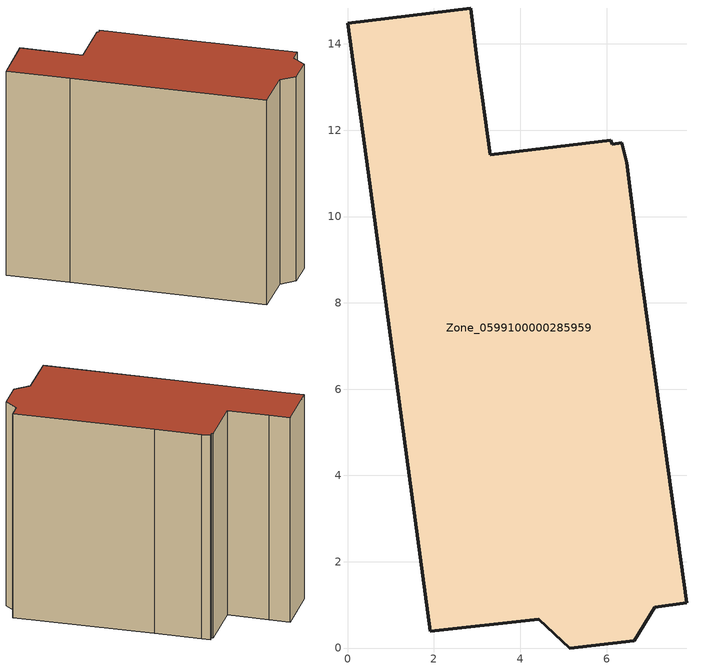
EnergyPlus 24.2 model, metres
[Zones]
Zone_0599100000285959
 floor ground (C_G): 6.46,11.24 6.79,8.69 7.86,1.05 7.11,0.95 6.64,0.17 5.14,0 4.43,0.67 1.91,0.39 0.48,11.03 0,14.48 2.85,14.83 2.99,13.68 3.3,11.43 6.1,11.77 6.14,11.68 6.36,11.71 z0
 wall outside (C_F): 6.79,8.69 6.46,11.24 6.36,11.71 6.14,11.68 6.1,11.77 3.3,11.43 2.99,13.68 2.85,14.83 0,14.48 0.48,11.03 1.91,0.39 4.43,0.67 5.14,0 6.64,0.17 7.11,0.95 7.86,1.05 6.79,8.69 z0:12.04
 roof outside (C_R): 6.1,11.77 3.3,11.43 2.99,13.68 2.85,14.83 0,14.48 0.48,11.03 1.91,0.39 4.43,0.67 5.14,0 6.64,0.17 7.11,0.95 7.86,1.05 6.79,8.69 6.46,11.24 6.36,11.71 6.14,11.68 z12.04
[BUILDING]
Pand.0599100000285959: North Axis=0; Terrain=City; Loads Convergence Tolerance Value=0.04; Temperature Convergence Tolerance Value=0.4; Solar Distribution=FullExterior; Maximum Number of Warmup Days=25; Minimum Number of Warmup Days=1
[Site:Location]
Rotterdam.The.Hague.AP_ZH_NLD Design_Conditions: Latitude=51.96; Longitude=4.45; Time Zone=1; Elevation=-4.5
[SITE:GROUNDTEMPERATURE:BUILDINGSURFACE]
18, 18, 18, 18, 18, 18, 18, 18, 18, 18, 18, 18
[MATERIAL] Thermal Absorptance=0.9; Solar Absorptance=0.7; Visible Absorptance=0.7
Name | Roughness | Thickness | Conductivity | Density | Specific Heat
G.TI.1946 | MediumSmooth | 0.15 | 1 | 540 | 1210
F.TI.1946 | Rough | 0.3 | 0.857143 | 1920 | 840
R.TI.1946 | MediumRough | 0.2 | 0.1 | 1500 | 1000
[CONSTRUCTION]
C_G: G.TI.1946
C_F: F.TI.1946
C_R: R.TI.1946
[ZONE]
Zone_0599100000285959: Type=1; Multiplier=1; Ceiling Height=Autocalculate; Volume=Autocalculate; Floor Area=autocalculate; Part of Total Floor Area=Yes
[ZONEINFILTRATION:DESIGNFLOWRATE]
Infil_Zone_0599100000285959: Zone or ZoneList or Space or SpaceList=Zone_0599100000285959; Schedule=AlwaysOn; Design Flow Rate Calculation Method=Flow/Area; Flow Rate per Floor Area=0.003; Constant Term Coefficient=1; Temperature Term Coefficient=0; Velocity Term Coefficient=0; Velocity Squared Term Coefficient=0
[HVACTEMPLATE:ZONE:IDEALLOADSAIRSYSTEM]
Zone_0599100000285959: Maximum Heating Supply Air Temperature=50; Minimum Cooling Supply Air Temperature=13; Maximum Heating Supply Air Humidity Ratio=0.0156; Minimum Cooling Supply Air Humidity Ratio=0.0077; Heating Limit=NoLimit; Cooling Limit=NoLimit; Dehumidification Control Type=ConstantSensibleHeatRatio; Cooling Sensible Heat Ratio=0.7; Dehumidification Setpoint=60; Humidification Control Type=None; Humidification Setpoint=30; Outdoor Air Method=None; Outdoor Air Flow Rate per Person=0.00944; Outdoor Air Flow Rate per Zone Floor Area=0; Outdoor Air Flow Rate per Zone=0; Demand Controlled Ventilation Type=None; Outdoor Air Economizer Type=NoEconomizer; Heat Recovery Type=None; Sensible Heat Recovery Effectiveness=0.7; Latent Heat Recovery Effectiveness=0.65
[ZONECONTROL:THERMOSTAT]
ThermostatControl_Zone_0599100000285959: Zone or ZoneList=Zone_0599100000285959; Control Type Schedule=DualSetpointControlType; Control 1=Thermostat_Zone_0599100000285959; Temperature Difference Between Cutout And Setpoint=0
[THERMOSTATSETPOINT:DUALSETPOINT]
Thermostat_Zone_0599100000285959: Heating Setpoint Temperature Schedule=HeatingSetpoint_Zone_0599100000285959; Cooling Setpoint Temperature Schedule=CoolingSetpoint_Zone_0599100000285959
[SCHEDULE:COMPACT]
HeatingSetpoint_Zone_0599100000285959: Through: 12/31, For: AllDays, Until: 24:00, 21
CoolingSetpoint_Zone_0599100000285959: Through: 12/31, For: AllDays, Until: 24:00, 24
DualSetpointControlType: Through: 12/31, For: AllDays, Until: 24:00, 4
AlwaysOn: Through: 12/31, For: AllDays, Until: 24:00, 1
